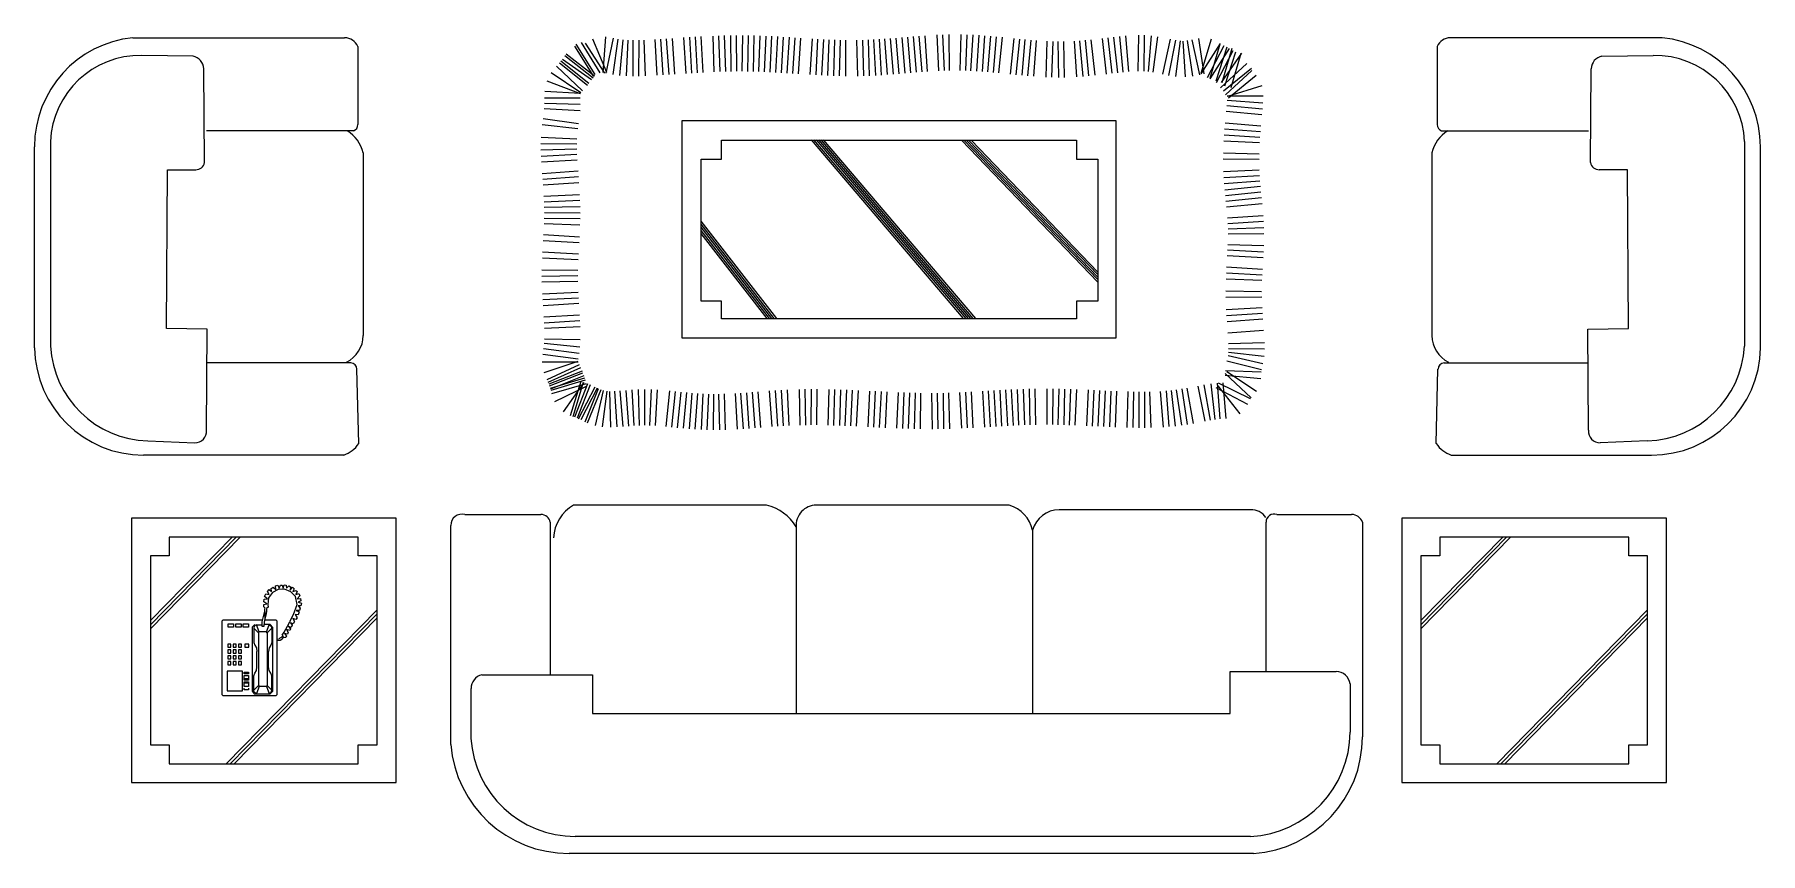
# Model space of a CAD drawing. Header units: inches. Extents: x 10.2 to 52.7, y 13.8 to 38.6.
# Drawn here: x 36.123 to 40.038, y 27.722 to 29.579 of the extents above; entities that cross this region are included whole.
import ezdxf

# ---------------------------------------------------------------- set-up
doc = ezdxf.new("R2010")
doc.units = ezdxf.units.IN
doc.header["$MEASUREMENT"] = 0
doc.layers.add('1', color=1, linetype='Continuous')

msp = doc.modelspace()

# ---------------------------------------------------------------- linework, layer by layer
at = {"layer": '1'}
for p, q in [((36.3462, 29.5719), (36.8264, 29.5719)), ((37.3509, 29.5574), (37.3937, 29.4883)), ((37.3628, 29.561), (37.4055, 29.4919)), ((37.3721, 29.5598), (37.416, 29.4914)), ((37.3721, 29.5598), (37.416, 29.4914)), ((37.389, 29.5691), (37.4202, 29.4941)), ((37.389, 29.5691), (37.4202, 29.4941)), ((37.4183, 29.5737), (37.4118, 29.4927)), ((37.4183, 29.5737), (37.4118, 29.4927)), ((37.4356, 29.5708), (37.4191, 29.4912)), ((37.4356, 29.5708), (37.4191, 29.4912)), ((37.4464, 29.5688), (37.4345, 29.4884)), ((37.4464, 29.5688), (37.4345, 29.4884)), ((37.4577, 29.5674), (37.4496, 29.4865)), ((37.4689, 29.5666), (37.4648, 29.4854)), ((37.4803, 29.5662), (37.4799, 29.4849)), ((37.4803, 29.5662), (37.4799, 29.4849)), ((37.4934, 29.5661), (37.493, 29.4848)), ((37.4934, 29.5661), (37.493, 29.4848)), ((37.505, 29.5665), (37.5078, 29.4853)), ((37.505, 29.5665), (37.5078, 29.4853)), ((37.5303, 29.5677), (37.5349, 29.4866)), ((37.543, 29.5685), (37.5484, 29.4874)), ((37.543, 29.5685), (37.5484, 29.4874)), ((37.556, 29.5694), (37.5614, 29.4883)), ((37.556, 29.5694), (37.5614, 29.4883)), ((37.569, 29.5702), (37.5745, 29.4892)), ((37.569, 29.5702), (37.5745, 29.4892)), ((37.595, 29.572), (37.6005, 29.4909)), ((37.6083, 29.5728), (37.6133, 29.4917)), ((37.6083, 29.5728), (37.6133, 29.4917)), ((37.6213, 29.5736), (37.6263, 29.4925)), ((37.6347, 29.5744), (37.6388, 29.4932)), ((37.6614, 29.5757), (37.6641, 29.4945)), ((37.6745, 29.5761), (37.6772, 29.4949)), ((37.6875, 29.5766), (37.6902, 29.4953)), ((37.7014, 29.5768), (37.7022, 29.4956)), ((37.7145, 29.5769), (37.7152, 29.4957)), ((37.7145, 29.5769), (37.7152, 29.4957)), ((37.7285, 29.5771), (37.727, 29.4958)), ((37.7285, 29.5771), (37.727, 29.4958)), ((37.7416, 29.5768), (37.7401, 29.4956)), ((37.7416, 29.5768), (37.7401, 29.4956)), ((37.7546, 29.5766), (37.7531, 29.4953)), ((37.7546, 29.5766), (37.7531, 29.4953)), ((37.7685, 29.5761), (37.7651, 29.495)), ((37.7685, 29.5761), (37.7651, 29.495)), ((37.7816, 29.5756), (37.7781, 29.4944)), ((37.7816, 29.5756), (37.7781, 29.4944)), ((37.7946, 29.5751), (37.7912, 29.4939)), ((37.8082, 29.5743), (37.8035, 29.4932)), ((37.8082, 29.5743), (37.8035, 29.4932)), ((37.8212, 29.5735), (37.8166, 29.4924)), ((37.8345, 29.5728), (37.8293, 29.4917)), ((37.8345, 29.5728), (37.8293, 29.4917)), ((37.8475, 29.5719), (37.8423, 29.4908)), ((37.8475, 29.5719), (37.8423, 29.4908)), ((37.8605, 29.5711), (37.8553, 29.49)), ((37.8865, 29.5694), (37.8814, 29.4883)), ((37.8992, 29.5687), (37.8949, 29.4876)), ((37.9123, 29.568), (37.9079, 29.4869)), ((37.9123, 29.568), (37.9079, 29.4869)), ((37.9246, 29.5674), (37.9218, 29.4861)), ((37.9246, 29.5674), (37.9218, 29.4861)), ((37.9377, 29.5669), (37.9349, 29.4857)), ((37.9377, 29.5669), (37.9349, 29.4857)), ((37.9507, 29.5665), (37.9479, 29.4852)), ((37.9507, 29.5665), (37.9479, 29.4852)), ((37.9628, 29.5663), (37.9622, 29.485)), ((37.9628, 29.5663), (37.9622, 29.485)), ((37.9876, 29.5662), (37.9899, 29.485)), ((38.0007, 29.5666), (38.003, 29.4853)), ((38.0137, 29.5669), (38.016, 29.4857)), ((38.0257, 29.5676), (38.0303, 29.4865)), ((38.0257, 29.5676), (38.0303, 29.4865)), ((38.0388, 29.5683), (38.0434, 29.4872)), ((38.0388, 29.5683), (38.0434, 29.4872)), ((38.0511, 29.5692), (38.0572, 29.4882)), ((38.0511, 29.5692), (38.0572, 29.4882)), ((38.0641, 29.5702), (38.0703, 29.4891)), ((38.0769, 29.5712), (38.0837, 29.4902)), ((38.0899, 29.5723), (38.0967, 29.4913)), ((38.0899, 29.5723), (38.0967, 29.4913)), ((38.103, 29.5734), (38.1096, 29.4924)), ((38.116, 29.5744), (38.1226, 29.4934)), ((38.129, 29.5755), (38.1356, 29.4945)), ((38.129, 29.5755), (38.1356, 29.4945)), ((38.1425, 29.5764), (38.148, 29.4954)), ((38.1694, 29.5781), (38.173, 29.4969)), ((38.1694, 29.5781), (38.173, 29.4969)), ((38.1824, 29.5786), (38.186, 29.4975)), ((38.1967, 29.579), (38.1975, 29.4978)), ((38.2243, 29.5791), (38.2217, 29.4979)), ((38.2243, 29.5791), (38.2217, 29.4979)), ((38.2373, 29.5787), (38.2347, 29.4975)), ((38.2373, 29.5787), (38.2347, 29.4975)), ((38.2516, 29.5782), (38.2462, 29.4971)), ((38.2516, 29.5782), (38.2462, 29.4971)), ((38.2646, 29.5773), (38.2592, 29.4963)), ((38.2646, 29.5773), (38.2592, 29.4963)), ((38.2777, 29.5765), (38.2723, 29.4954)), ((38.2777, 29.5765), (38.2723, 29.4954)), ((38.2915, 29.5753), (38.2842, 29.4944)), ((38.2915, 29.5753), (38.2842, 29.4944)), ((38.3045, 29.5741), (38.2972, 29.4932)), ((38.3045, 29.5741), (38.2972, 29.4932)), ((38.3179, 29.5728), (38.3097, 29.492)), ((38.3179, 29.5728), (38.3097, 29.492)), ((38.3439, 29.5702), (38.3357, 29.4894)), ((38.3569, 29.5689), (38.3486, 29.488)), ((38.3694, 29.5676), (38.3621, 29.4867)), ((38.3694, 29.5676), (38.3621, 29.4867)), ((38.3824, 29.5665), (38.3751, 29.4855)), ((38.3946, 29.5654), (38.3892, 29.4843)), ((38.4193, 29.5638), (38.4169, 29.4826)), ((38.4324, 29.5634), (38.43, 29.4822)), ((38.4437, 29.563), (38.4452, 29.4818)), ((38.4437, 29.563), (38.4452, 29.4818)), ((38.4568, 29.5633), (38.4582, 29.482)), ((38.4814, 29.5642), (38.4862, 29.4831)), ((38.4814, 29.5642), (38.4862, 29.4831)), ((38.4933, 29.565), (38.5006, 29.484)), ((38.5063, 29.5661), (38.5136, 29.4852)), ((38.5063, 29.5661), (38.5136, 29.4852)), ((38.5186, 29.5673), (38.5276, 29.4866)), ((38.5186, 29.5673), (38.5276, 29.4866)), ((38.5442, 29.5702), (38.5539, 29.4895)), ((38.5572, 29.5718), (38.5668, 29.4911)), ((38.5572, 29.5718), (38.5668, 29.4911)), ((38.5703, 29.5733), (38.5796, 29.4926)), ((38.5841, 29.5748), (38.5916, 29.4939)), ((38.5971, 29.576), (38.6046, 29.4951)), ((38.627, 29.5775), (38.6258, 29.4962)), ((38.627, 29.5775), (38.6258, 29.4962)), ((38.64, 29.5773), (38.6388, 29.496)), ((38.64, 29.5773), (38.6388, 29.496)), ((38.6554, 29.5761), (38.6488, 29.4951)), ((38.6554, 29.5761), (38.6488, 29.4951)), ((38.6704, 29.5742), (38.6591, 29.4937)), ((38.6985, 29.5687), (38.6815, 29.4893)), ((38.6985, 29.5687), (38.6815, 29.4893)), ((38.7105, 29.5662), (38.6953, 29.4863)), ((38.7105, 29.5662), (38.6953, 29.4863)), ((38.7211, 29.5645), (38.7111, 29.4838)), ((38.7211, 29.5645), (38.7111, 29.4838)), ((38.7273, 29.5642), (38.7328, 29.4831)), ((38.7377, 29.5652), (38.7491, 29.4848)), ((38.7377, 29.5652), (38.7491, 29.4848)), ((38.748, 29.5673), (38.7651, 29.4879)), ((38.763, 29.5701), (38.7752, 29.4898)), ((38.763, 29.5701), (38.7752, 29.4898)), ((38.8124, 29.5585), (38.7683, 29.4903)), ((38.7914, 29.5684), (38.7684, 29.4904)), ((38.8116, 29.5572), (38.7886, 29.4792)), ((38.8116, 29.5572), (38.7886, 29.4792)), ((39.8146, 29.5719), (39.3344, 29.5719)), ((36.4828, 29.5297), (36.3663, 29.5317)), ((36.8565, 29.5518), (36.8565, 29.3749)), ((37.3137, 29.5148), (37.3774, 29.4643)), ((37.3168, 29.5194), (37.3805, 29.4689)), ((37.3203, 29.5236), (37.3867, 29.4768)), ((37.3203, 29.5236), (37.3867, 29.4768)), ((37.3261, 29.5312), (37.3898, 29.4807)), ((37.3261, 29.5312), (37.3898, 29.4807)), ((37.3291, 29.5357), (37.393, 29.4855)), ((37.3291, 29.5357), (37.393, 29.4855)), ((37.3478, 29.5528), (37.3906, 29.4837)), ((37.3478, 29.5528), (37.3906, 29.4837)), ((38.8205, 29.5532), (38.783, 29.4812)), ((38.8205, 29.5532), (38.783, 29.4812)), ((38.8326, 29.5473), (38.7885, 29.479)), ((38.8326, 29.5473), (38.7885, 29.479)), ((38.827, 29.5506), (38.8021, 29.4733)), ((38.827, 29.5506), (38.8021, 29.4733)), ((38.8407, 29.542), (38.8032, 29.4699)), ((38.8608, 29.537), (38.8144, 29.4703)), ((38.8608, 29.537), (38.8144, 29.4703)), ((38.8386, 29.5475), (38.816, 29.4694)), ((38.8386, 29.5475), (38.816, 29.4694)), ((38.8472, 29.5394), (38.8223, 29.4621)), ((38.8472, 29.5394), (38.8223, 29.4621)), ((38.8588, 29.5363), (38.8362, 29.4582)), ((38.8588, 29.5363), (38.8362, 29.4582)), ((39.3042, 29.5518), (39.3042, 29.3749)), ((39.6779, 29.5297), (39.7945, 29.5317)), ((36.5089, 29.2885), (36.5069, 29.5016)), ((36.5089, 29.2885), (36.5069, 29.5016)), ((37.2949, 29.4931), (37.3621, 29.4474)), ((37.3069, 29.5073), (37.3662, 29.4517)), ((37.3069, 29.5073), (37.3662, 29.4517)), ((38.8728, 29.5131), (38.8129, 29.4582)), ((38.8728, 29.5131), (38.8129, 29.4582)), ((38.8829, 29.5018), (38.8199, 29.4506)), ((38.884, 29.4974), (38.8242, 29.4425)), ((38.8942, 29.4861), (38.8311, 29.4349)), ((39.6518, 29.2885), (39.6538, 29.5016)), ((37.2803, 29.4508), (37.3614, 29.4462)), ((37.2803, 29.4508), (37.3614, 29.4462)), ((37.2849, 29.4741), (37.361, 29.4454)), ((37.2849, 29.4741), (37.361, 29.4454)), ((38.9096, 29.439), (38.8283, 29.4393)), ((38.9096, 29.439), (38.8283, 29.4393)), ((38.9064, 29.4627), (38.8289, 29.4384)), ((38.9064, 29.4627), (38.8289, 29.4384)), ((37.2793, 29.4117), (37.3604, 29.4069)), ((37.2793, 29.4117), (37.3604, 29.4069)), ((37.2798, 29.4357), (37.361, 29.4356)), ((37.2798, 29.4235), (37.361, 29.4215)), ((37.2798, 29.4235), (37.361, 29.4215)), ((38.9067, 29.3967), (38.8259, 29.4044)), ((38.908, 29.4098), (38.8271, 29.4172)), ((38.9091, 29.4233), (38.8281, 29.4296)), ((38.9091, 29.4233), (38.8281, 29.4296)), ((36.8465, 29.3609), (36.513, 29.3609)), ((37.2747, 29.3747), (37.3554, 29.3657)), ((37.2765, 29.3886), (37.357, 29.3774)), ((37.2765, 29.3886), (37.357, 29.3774)), ((38.5764, 29.3834), (37.5915, 29.3834)), ((37.5915, 29.3834), (37.5915, 28.891)), ((38.5764, 28.891), (38.5764, 29.3834)), ((38.9033, 29.3583), (38.8223, 29.3646)), ((38.9033, 29.3583), (38.8223, 29.3646)), ((38.9044, 29.371), (38.8234, 29.3781)), ((38.9044, 29.371), (38.8234, 29.3781)), ((39.3143, 29.3609), (39.6478, 29.3609)), ((36.1232, 28.8684), (36.1232, 29.3247)), ((36.1593, 29.3367), (36.1593, 28.8724)), ((37.2717, 29.332), (37.353, 29.3313)), ((37.2717, 29.3176), (37.353, 29.32)), ((37.2722, 29.3464), (37.3534, 29.3426)), ((37.6812, 29.3396), (38.4867, 29.3396)), ((37.6812, 29.2962), (37.6812, 29.3396)), ((38.2304, 28.9347), (37.8855, 29.3401)), ((38.2304, 28.9347), (37.8855, 29.3401)), ((38.2359, 28.9347), (37.8909, 29.3401)), ((38.2359, 28.9347), (37.8909, 29.3401)), ((38.2414, 28.9347), (37.8964, 29.3401)), ((38.2414, 28.9347), (37.8964, 29.3401)), ((38.2468, 28.9347), (37.9019, 29.3401)), ((38.2468, 28.9347), (37.9019, 29.3401)), ((38.2523, 28.9347), (37.9074, 29.3401)), ((38.2523, 28.9347), (37.9074, 29.3401)), ((38.2578, 28.9347), (37.9128, 29.3401)), ((38.5346, 29.0175), (38.2253, 29.3396)), ((38.5346, 29.0175), (38.2253, 29.3396)), ((38.5346, 29.0232), (38.2307, 29.3396)), ((38.5346, 29.0232), (38.2307, 29.3396)), ((38.5346, 29.0289), (38.2362, 29.3396)), ((38.5346, 29.0289), (38.2362, 29.3396)), ((38.5346, 29.0346), (38.2417, 29.3396)), ((38.5346, 29.0346), (38.2417, 29.3396)), ((38.5346, 29.0403), (38.2471, 29.3396)), ((38.5346, 29.0403), (38.2471, 29.3396)), ((38.4867, 29.3396), (38.4867, 29.2962)), ((38.9017, 29.3333), (38.8205, 29.3373)), ((38.9017, 29.3333), (38.8205, 29.3373)), ((38.9024, 29.3457), (38.8214, 29.351)), ((38.9024, 29.3457), (38.8214, 29.351)), ((40.0014, 29.3367), (40.0014, 28.8724)), ((40.0376, 28.8684), (40.0376, 29.3247)), ((36.8686, 29.3106), (36.8686, 28.8965)), ((37.2722, 29.3036), (37.3533, 29.3081)), ((37.2729, 29.2906), (37.354, 29.2951)), ((37.6348, 29.2962), (37.6812, 29.2962)), ((37.6348, 28.9745), (37.6348, 29.2962)), ((38.4867, 29.2962), (38.5346, 29.2962)), ((38.5346, 29.2962), (38.5346, 28.9745)), ((38.9005, 29.2957), (38.8193, 29.2962)), ((38.9007, 29.3079), (38.8195, 29.3103)), ((39.2922, 29.3106), (39.2922, 28.8965)), ((36.4225, 28.9126), (36.4246, 29.2724)), ((36.4246, 29.2724), (36.4888, 29.2724)), ((37.2748, 29.2638), (37.3558, 29.27)), ((37.2748, 29.2638), (37.3558, 29.27)), ((37.2758, 29.2509), (37.3568, 29.2569)), ((37.2758, 29.2509), (37.3568, 29.2569)), ((37.2767, 29.2379), (37.3578, 29.2438)), ((37.2767, 29.2379), (37.3578, 29.2438)), ((38.9009, 29.2717), (38.8197, 29.2674)), ((38.9016, 29.2587), (38.8204, 29.2543)), ((38.9016, 29.2587), (38.8204, 29.2543)), ((38.9024, 29.2465), (38.8214, 29.2402)), ((38.9024, 29.2465), (38.8214, 29.2402)), ((39.7362, 29.2724), (39.6719, 29.2724)), ((39.7382, 28.9126), (39.7362, 29.2724)), ((37.2783, 29.2127), (37.3595, 29.2166)), ((37.2783, 29.2127), (37.3595, 29.2166)), ((37.279, 29.1997), (37.3601, 29.2036)), ((37.279, 29.1997), (37.3601, 29.2036)), ((38.9035, 29.2341), (38.8226, 29.2264)), ((38.9035, 29.2341), (38.8226, 29.2264)), ((38.9047, 29.2214), (38.8239, 29.2131)), ((38.906, 29.2084), (38.8252, 29.2001)), ((37.2793, 29.1875), (37.3606, 29.1894)), ((37.2793, 29.1875), (37.3606, 29.1894)), ((37.2794, 29.1625), (37.3607, 29.162)), ((37.2794, 29.1625), (37.3607, 29.162)), ((37.2795, 29.1755), (37.3607, 29.175)), ((37.2795, 29.1755), (37.3607, 29.175)), ((38.9074, 29.1953), (38.8265, 29.1872)), ((38.9074, 29.1953), (38.8265, 29.1872)), ((38.9098, 29.1682), (38.8287, 29.1627)), ((38.9098, 29.1682), (38.8287, 29.1627)), ((37.2779, 29.1253), (37.359, 29.1204)), ((37.279, 29.1503), (37.3603, 29.1478)), ((37.279, 29.1503), (37.3603, 29.1478)), ((37.8009, 28.9347), (37.6348, 29.1491)), ((37.8009, 28.9347), (37.6348, 29.1491)), ((37.7954, 28.9347), (37.6348, 29.142)), ((37.7954, 28.9347), (37.6348, 29.142)), ((37.79, 28.9347), (37.6348, 29.135)), ((37.79, 28.9347), (37.6348, 29.135)), ((37.7845, 28.9347), (37.6348, 29.1279)), ((37.7845, 28.9347), (37.6348, 29.1279)), ((37.8064, 28.9347), (37.6353, 29.1556)), ((37.8064, 28.9347), (37.6353, 29.1556)), ((38.9106, 29.1551), (38.8296, 29.1497)), ((38.9106, 29.1551), (38.8296, 29.1497)), ((38.9112, 29.141), (38.83, 29.138)), ((38.9112, 29.141), (38.83, 29.138)), ((38.9114, 29.1267), (38.8302, 29.1266)), ((38.9114, 29.1267), (38.8302, 29.1266)), ((37.2755, 29.0859), (37.3567, 29.0816)), ((37.2771, 29.1122), (37.3582, 29.1074)), ((37.2771, 29.1122), (37.3582, 29.1074)), ((38.9103, 29.0858), (38.8291, 29.0897)), ((38.9103, 29.0858), (38.8291, 29.0897)), ((38.9109, 29.0996), (38.8297, 29.1018)), ((37.274, 29.0454), (37.3552, 29.0443)), ((37.2749, 29.0729), (37.356, 29.0686)), ((38.908, 29.0463), (38.8269, 29.0512)), ((38.9096, 29.0724), (38.8284, 29.0771)), ((37.2738, 29.0314), (37.3551, 29.0325)), ((37.274, 29.0183), (37.3553, 29.0195)), ((37.274, 29.0183), (37.3553, 29.0195)), ((38.9068, 29.021), (38.8256, 29.0241)), ((38.9068, 29.021), (38.8256, 29.0241)), ((38.9073, 29.0335), (38.8262, 29.0378)), ((38.9073, 29.0335), (38.8262, 29.0378)), ((37.275, 28.9908), (37.3562, 28.9951)), ((37.2757, 28.9778), (37.3568, 28.9821)), ((37.2757, 28.9778), (37.3568, 28.9821)), ((37.2765, 28.9644), (37.3576, 28.9695)), ((37.6812, 28.9745), (37.6348, 28.9745)), ((37.6812, 28.9341), (37.6812, 28.9745)), ((38.4867, 28.9745), (38.4867, 28.9341)), ((38.5346, 28.9745), (38.4867, 28.9745)), ((38.9062, 28.9957), (38.8249, 28.9969)), ((38.9063, 28.9837), (38.8251, 28.9825)), ((38.9063, 28.9837), (38.8251, 28.9825)), ((37.2782, 28.9385), (37.3593, 28.9434)), ((37.279, 28.9254), (37.3601, 28.9303)), ((37.279, 28.9254), (37.3601, 28.9303)), ((38.4867, 28.9341), (37.6812, 28.9341)), ((38.9072, 28.9592), (38.8261, 28.9544)), ((38.9072, 28.9592), (38.8261, 28.9544)), ((38.9079, 28.9462), (38.8268, 28.9414)), ((38.9079, 28.9462), (38.8268, 28.9414)), ((38.9088, 28.9336), (38.8277, 28.9278)), ((38.9088, 28.9336), (38.8277, 28.9278)), ((36.515, 28.9106), (36.4225, 28.9126)), ((36.513, 28.6814), (36.515, 28.9106)), ((37.2796, 28.9129), (37.3607, 28.9167)), ((37.2796, 28.9129), (37.3607, 28.9167)), ((37.2798, 28.8892), (37.361, 28.8874)), ((37.5915, 28.891), (38.5764, 28.891)), ((38.9107, 28.9077), (38.8297, 28.9017)), ((38.9107, 28.9077), (38.8297, 28.9017)), ((39.6458, 28.9106), (39.7382, 28.9126)), ((39.6478, 28.6814), (39.6458, 28.9106)), ((37.2759, 28.8544), (37.3564, 28.8433)), ((37.2778, 28.8673), (37.3583, 28.8562)), ((37.2778, 28.8673), (37.3583, 28.8562)), ((37.2792, 28.8792), (37.36, 28.8706)), ((37.2792, 28.8792), (37.36, 28.8706)), ((38.9093, 28.8321), (38.83, 28.85)), ((38.9093, 28.8321), (38.83, 28.85)), ((38.9118, 28.8487), (38.8311, 28.8583)), ((38.9118, 28.8487), (38.8311, 28.8583)), ((38.9124, 28.8802), (38.8312, 28.8774)), ((38.9127, 28.8656), (38.8314, 28.8663)), ((36.8405, 28.8342), (36.515, 28.8342)), ((36.8585, 28.6513), (36.8545, 28.8201)), ((36.8585, 28.6513), (36.8545, 28.8201)), ((37.2747, 28.8364), (37.3559, 28.8368)), ((37.2793, 28.8122), (37.3561, 28.8386)), ((37.2793, 28.8122), (37.3561, 28.8386)), ((37.2856, 28.7969), (37.3595, 28.8307)), ((37.2856, 28.7969), (37.3595, 28.8307)), ((37.288, 28.7904), (37.3619, 28.8242)), ((37.288, 28.7904), (37.3619, 28.8242)), ((37.29, 28.7867), (37.3657, 28.8164)), ((37.29, 28.7867), (37.3657, 28.8164)), ((37.2914, 28.7823), (37.367, 28.812)), ((37.2914, 28.7823), (37.367, 28.812)), ((38.8828, 28.7548), (38.8234, 28.8103)), ((38.9053, 28.8131), (38.8241, 28.816)), ((38.9053, 28.8131), (38.8241, 28.816)), ((38.906, 28.8186), (38.8272, 28.8384)), ((38.906, 28.8186), (38.8272, 28.8384)), ((38.8949, 28.7691), (38.8275, 28.8144)), ((38.8949, 28.7691), (38.8275, 28.8144)), ((39.3022, 28.6513), (39.3062, 28.8201)), ((39.3022, 28.6513), (39.3062, 28.8201)), ((39.3203, 28.8342), (39.6458, 28.8342)), ((37.2932, 28.7772), (37.3711, 28.8005)), ((37.2932, 28.7772), (37.3711, 28.8005)), ((37.2938, 28.7758), (37.3694, 28.8056)), ((37.2938, 28.7758), (37.3694, 28.8056)), ((37.2946, 28.7728), (37.3725, 28.796)), ((37.2968, 28.7649), (37.3748, 28.7876)), ((37.2968, 28.7649), (37.3748, 28.7876)), ((37.3034, 28.7471), (37.3765, 28.7825)), ((37.3228, 28.7231), (37.3695, 28.7896)), ((37.3228, 28.7231), (37.3695, 28.7896)), ((37.3388, 28.715), (37.3628, 28.7926)), ((37.3445, 28.7129), (37.3686, 28.7905)), ((37.3489, 28.7118), (37.3781, 28.7876)), ((37.3489, 28.7118), (37.3781, 28.7876)), ((37.3547, 28.7096), (37.3839, 28.7855)), ((37.3547, 28.7096), (37.3839, 28.7855)), ((37.3571, 28.7078), (37.3945, 28.78)), ((37.3571, 28.7078), (37.3945, 28.78)), ((37.3629, 28.7057), (37.4003, 28.7779)), ((37.3629, 28.7057), (37.4003, 28.7779)), ((37.3717, 28.7007), (37.4026, 28.7759)), ((37.3717, 28.7007), (37.4026, 28.7759)), ((37.3774, 28.6986), (37.4083, 28.7738)), ((37.3774, 28.6986), (37.4083, 28.7738)), ((37.3954, 28.6924), (37.4133, 28.7716)), ((37.4581, 28.6901), (37.4515, 28.7711)), ((37.4709, 28.6911), (37.4647, 28.7721)), ((37.4709, 28.6911), (37.4647, 28.7721)), ((37.4833, 28.692), (37.4785, 28.7731)), ((37.4833, 28.692), (37.4785, 28.7731)), ((37.4953, 28.6925), (37.4929, 28.7738)), ((37.4953, 28.6925), (37.4929, 28.7738)), ((37.507, 28.6928), (37.5077, 28.7741)), ((37.5185, 28.6927), (37.5227, 28.7739)), ((37.5185, 28.6927), (37.5227, 28.7739)), ((37.5315, 28.692), (37.5358, 28.7732)), ((37.5315, 28.692), (37.5358, 28.7732)), ((37.8091, 28.6906), (37.8039, 28.7717)), ((37.8091, 28.6906), (37.8039, 28.7717)), ((37.8221, 28.6914), (37.817, 28.7725)), ((37.8345, 28.6921), (37.8309, 28.7732)), ((37.8345, 28.6921), (37.8309, 28.7732)), ((37.8596, 28.6931), (37.8581, 28.7743)), ((37.8596, 28.6931), (37.8581, 28.7743)), ((37.8727, 28.6933), (37.8711, 28.7746)), ((37.8727, 28.6933), (37.8711, 28.7746)), ((37.8848, 28.6936), (37.8854, 28.7748)), ((37.8978, 28.6935), (37.8985, 28.7747)), ((37.9232, 28.6931), (37.9255, 28.7743)), ((37.9232, 28.6931), (37.9255, 28.7743)), ((37.9362, 28.6927), (37.9386, 28.774)), ((37.9362, 28.6927), (37.9386, 28.774)), ((37.9493, 28.6923), (37.9516, 28.7736)), ((37.9618, 28.6918), (37.9653, 28.773)), ((37.9618, 28.6918), (37.9653, 28.773)), ((37.9749, 28.6913), (37.9783, 28.7724)), ((37.9877, 28.6907), (37.9917, 28.7718)), ((38.3045, 28.6904), (38.2997, 28.7715)), ((38.3173, 28.6912), (38.313, 28.7723)), ((38.3304, 28.6919), (38.3261, 28.773)), ((38.3434, 28.6926), (38.3391, 28.7737)), ((38.3434, 28.6926), (38.3391, 28.7737)), ((38.3559, 28.6931), (38.3528, 28.7743)), ((38.369, 28.6936), (38.3658, 28.7748)), ((38.3813, 28.694), (38.3798, 28.7752)), ((38.3813, 28.694), (38.3798, 28.7752)), ((38.3943, 28.6942), (38.3929, 28.7755)), ((38.4195, 28.6944), (38.4201, 28.7756)), ((38.4195, 28.6944), (38.4201, 28.7756)), ((38.4326, 28.6943), (38.4332, 28.7755)), ((38.4326, 28.6943), (38.4332, 28.7755)), ((38.4449, 28.6941), (38.4471, 28.7753)), ((38.4449, 28.6941), (38.4471, 28.7753)), ((38.458, 28.6937), (38.4602, 28.7749)), ((38.458, 28.6937), (38.4602, 28.7749)), ((38.4706, 28.6934), (38.4738, 28.7746)), ((38.4706, 28.6934), (38.4738, 28.7746)), ((38.4836, 28.6929), (38.4868, 28.7741)), ((38.4836, 28.6929), (38.4868, 28.7741)), ((38.5095, 28.6918), (38.5132, 28.773)), ((38.5225, 28.6912), (38.5262, 28.7724)), ((38.5225, 28.6912), (38.5262, 28.7724)), ((38.5356, 28.6906), (38.5393, 28.7718)), ((38.5486, 28.69), (38.5523, 28.7712)), ((38.5486, 28.69), (38.5523, 28.7712)), ((38.7108, 28.6912), (38.7015, 28.7719)), ((38.7249, 28.6929), (38.713, 28.7733)), ((38.7249, 28.6929), (38.713, 28.7733)), ((38.7378, 28.6948), (38.7259, 28.7752)), ((38.7516, 28.6971), (38.7376, 28.7771)), ((38.7516, 28.6971), (38.7376, 28.7771)), ((38.778, 28.7021), (38.7622, 28.7819)), ((38.778, 28.7021), (38.7622, 28.7819)), ((38.7903, 28.7045), (38.7758, 28.7844)), ((38.8005, 28.7061), (38.7921, 28.7869)), ((38.8005, 28.7061), (38.7921, 28.7869)), ((38.8751, 28.7403), (38.8032, 28.7781)), ((38.8751, 28.7403), (38.8032, 28.7781)), ((38.8125, 28.7072), (38.8064, 28.7882)), ((38.8574, 28.7187), (38.8073, 28.7827)), ((38.8812, 28.7531), (38.8081, 28.7886)), ((38.8256, 28.7081), (38.8193, 28.7891)), ((38.9046, 28.7981), (38.8237, 28.8055)), ((38.9046, 28.7981), (38.8237, 28.8055)), ((37.4117, 28.6894), (37.4217, 28.77)), ((37.4303, 28.6885), (37.4276, 28.7697)), ((37.4303, 28.6885), (37.4276, 28.7697)), ((37.4446, 28.6891), (37.4391, 28.7702)), ((37.5559, 28.69), (37.5639, 28.7709)), ((37.5559, 28.69), (37.5639, 28.7709)), ((37.5688, 28.6887), (37.577, 28.7696)), ((37.5688, 28.6887), (37.577, 28.7696)), ((37.5818, 28.6874), (37.59, 28.7682)), ((37.5818, 28.6874), (37.59, 28.7682)), ((37.5951, 28.6861), (37.6026, 28.767)), ((37.5951, 28.6861), (37.6026, 28.767)), ((37.6087, 28.6849), (37.6148, 28.7659)), ((37.6087, 28.6849), (37.6148, 28.7659)), ((37.6217, 28.6839), (37.6278, 28.765)), ((37.6217, 28.6839), (37.6278, 28.765)), ((37.6357, 28.6831), (37.6396, 28.7643)), ((37.6357, 28.6831), (37.6396, 28.7643)), ((37.6488, 28.6825), (37.6526, 28.7637)), ((37.6488, 28.6825), (37.6526, 28.7637)), ((37.6631, 28.6823), (37.6641, 28.7635)), ((37.6775, 28.6823), (37.6754, 28.7635)), ((37.6775, 28.6823), (37.6754, 28.7635)), ((37.6905, 28.6826), (37.6884, 28.7639)), ((37.6905, 28.6826), (37.6884, 28.7639)), ((37.7176, 28.6839), (37.7132, 28.7651)), ((37.7176, 28.6839), (37.7132, 28.7651)), ((37.7313, 28.6848), (37.7254, 28.7659)), ((37.7443, 28.6858), (37.7385, 28.7668)), ((37.7575, 28.6868), (37.7512, 28.7678)), ((37.7575, 28.6868), (37.7512, 28.7678)), ((37.7705, 28.6878), (37.7642, 28.7688)), ((37.7705, 28.6878), (37.7642, 28.7688)), ((37.7965, 28.6898), (37.7904, 28.7708)), ((38.0137, 28.6894), (38.0177, 28.7705)), ((38.0137, 28.6894), (38.0177, 28.7705)), ((38.0268, 28.6887), (38.0308, 28.7699)), ((38.0398, 28.6881), (38.0438, 28.7693)), ((38.053, 28.6874), (38.0566, 28.7686)), ((38.0791, 28.6863), (38.0827, 28.7675)), ((38.0926, 28.6857), (38.0952, 28.767)), ((38.0926, 28.6857), (38.0952, 28.767)), ((38.1056, 28.6853), (38.1082, 28.7666)), ((38.1056, 28.6853), (38.1082, 28.7666)), ((38.1187, 28.6849), (38.1213, 28.7661)), ((38.1187, 28.6849), (38.1213, 28.7661)), ((38.1324, 28.6847), (38.1334, 28.7659)), ((38.1594, 28.6844), (38.1584, 28.7656)), ((38.1725, 28.6845), (38.1714, 28.7658)), ((38.1855, 28.6847), (38.1845, 28.766)), ((38.1994, 28.6851), (38.1966, 28.7663)), ((38.226, 28.686), (38.2219, 28.7672)), ((38.226, 28.686), (38.2219, 28.7672)), ((38.239, 28.6867), (38.235, 28.7679)), ((38.239, 28.6867), (38.235, 28.7679)), ((38.2521, 28.6874), (38.248, 28.7685)), ((38.2521, 28.6874), (38.248, 28.7685)), ((38.2784, 28.6889), (38.2737, 28.77)), ((38.2915, 28.6897), (38.2867, 28.7708)), ((38.2915, 28.6897), (38.2867, 28.7708)), ((38.5617, 28.6895), (38.5653, 28.7706)), ((38.575, 28.6889), (38.5781, 28.7701)), ((38.6016, 28.688), (38.6035, 28.7692)), ((38.6016, 28.688), (38.6035, 28.7692)), ((38.6146, 28.6876), (38.6165, 28.7689)), ((38.6146, 28.6876), (38.6165, 28.7689)), ((38.6286, 28.6874), (38.6284, 28.7686)), ((38.6416, 28.6874), (38.6415, 28.7687)), ((38.656, 28.6875), (38.6528, 28.7687)), ((38.656, 28.6875), (38.6528, 28.7687)), ((38.6835, 28.6887), (38.6772, 28.7698)), ((38.6835, 28.6887), (38.6772, 28.7698)), ((38.6965, 28.6898), (38.6902, 28.7708)), ((36.3804, 28.6573), (36.4868, 28.6533)), ((39.7804, 28.6573), (39.6739, 28.6533)), ((36.8244, 28.6251), (36.3703, 28.6251)), ((39.3364, 28.6251), (39.7905, 28.6251)), ((37.7835, 28.5117), (37.3459, 28.5117)), ((38.334, 28.5117), (37.8964, 28.5117)), ((38.8809, 28.5011), (38.4469, 28.5011)), ((36.943, 28.4823), (36.343, 28.4823)), ((36.343, 28.4823), (36.343, 27.8823)), ((36.943, 27.8823), (36.943, 28.4823)), ((37.0672, 27.9685), (37.0672, 28.4658)), ((37.0989, 28.4905), (37.2718, 28.4905)), ((37.293, 28.4729), (37.293, 28.1272)), ((37.8505, 28.4623), (37.8505, 28.0391)), ((38.3869, 28.4588), (38.3869, 28.0391)), ((38.9162, 28.1343), (38.9162, 28.4729)), ((38.9409, 28.4905), (39.1102, 28.4905)), ((39.1349, 28.4729), (39.1349, 27.9862)), ((39.8245, 28.4823), (39.2245, 28.4823)), ((39.2245, 28.4823), (39.2245, 27.8823)), ((39.8245, 27.8823), (39.8245, 28.4823)), ((36.5894, 28.4394), (36.3859, 28.2314)), ((36.5804, 28.4394), (36.3859, 28.2406)), ((36.5714, 28.4394), (36.3859, 28.2498)), ((36.5894, 28.4394), (36.3859, 28.2314)), ((36.4287, 28.4394), (36.4287, 28.3965)), ((36.8573, 28.4394), (36.4287, 28.4394)), ((36.8573, 28.3965), (36.8573, 28.4394)), ((39.4529, 28.4394), (39.2674, 28.2498)), ((39.4619, 28.4394), (39.2674, 28.2406)), ((39.4709, 28.4394), (39.2674, 28.2314)), ((39.4529, 28.4394), (39.2674, 28.2498)), ((39.4709, 28.4394), (39.2674, 28.2314)), ((39.3102, 28.4394), (39.3102, 28.3965)), ((39.7388, 28.4394), (39.3102, 28.4394)), ((39.7388, 28.3965), (39.7388, 28.4394)), ((36.3859, 28.3965), (36.3859, 27.968)), ((36.4287, 28.3965), (36.3859, 28.3965)), ((36.9001, 28.3965), (36.8573, 28.3965)), ((36.9001, 27.968), (36.9001, 28.3965)), ((39.3102, 28.3965), (39.2674, 28.3965)), ((39.2674, 28.3965), (39.2674, 27.968)), ((39.7817, 28.3965), (39.7388, 28.3965)), ((39.7817, 27.968), (39.7817, 28.3965)), ((36.6447, 28.3047), (36.6478, 28.3103)), ((36.6515, 28.2994), (36.6447, 28.3047)), ((36.6515, 28.2994), (36.6447, 28.3047)), ((36.6478, 28.3103), (36.6552, 28.3089)), ((36.6478, 28.3103), (36.6552, 28.3089)), ((36.6517, 28.3157), (36.6554, 28.3201)), ((36.6517, 28.3157), (36.6554, 28.3201)), ((36.6552, 28.3089), (36.6517, 28.3157)), ((36.6552, 28.3089), (36.6517, 28.3157)), ((36.6537, 28.3016), (36.6525, 28.2862)), ((36.6537, 28.3016), (36.6525, 28.2862)), ((36.6629, 28.3133), (36.6537, 28.3016)), ((36.6554, 28.3201), (36.661, 28.3159)), ((36.66, 28.3225), (36.6646, 28.3254)), ((36.66, 28.3225), (36.6646, 28.3254)), ((36.661, 28.3159), (36.66, 28.3225)), ((36.661, 28.3159), (36.66, 28.3225)), ((36.6758, 28.3201), (36.6629, 28.3133)), ((36.6646, 28.3254), (36.6705, 28.3206)), ((36.6646, 28.3254), (36.6705, 28.3206)), ((36.6698, 28.3286), (36.6749, 28.3301)), ((36.6698, 28.3286), (36.6749, 28.3301)), ((36.6705, 28.3206), (36.6698, 28.3286)), ((36.6705, 28.3206), (36.6698, 28.3286)), ((36.6749, 28.3301), (36.678, 28.3235)), ((36.6749, 28.3301), (36.678, 28.3235)), ((36.6905, 28.3213), (36.6758, 28.3201)), ((36.6905, 28.3213), (36.6758, 28.3201)), ((36.678, 28.3235), (36.681, 28.3301)), ((36.678, 28.3235), (36.681, 28.3301)), ((36.681, 28.3301), (36.6851, 28.3306)), ((36.681, 28.3301), (36.6851, 28.3306)), ((36.6851, 28.3306), (36.6868, 28.3235)), ((36.6851, 28.3306), (36.6868, 28.3235)), ((36.6868, 28.3235), (36.6895, 28.3313)), ((36.6895, 28.3313), (36.6941, 28.3301)), ((36.7046, 28.3152), (36.6905, 28.3213)), ((36.7046, 28.3152), (36.6905, 28.3213)), ((36.6941, 28.3301), (36.6944, 28.3235)), ((36.6941, 28.3301), (36.6944, 28.3235)), ((36.6944, 28.3235), (36.7, 28.3284)), ((36.6944, 28.3235), (36.7, 28.3284)), ((36.7, 28.3284), (36.7039, 28.3264)), ((36.7039, 28.3264), (36.7031, 28.3191)), ((36.7031, 28.3191), (36.7082, 28.3254)), ((36.7031, 28.3191), (36.7082, 28.3254)), ((36.7153, 28.3047), (36.7046, 28.3152)), ((36.7082, 28.3254), (36.7121, 28.322)), ((36.7082, 28.3254), (36.7121, 28.322)), ((36.7121, 28.322), (36.7092, 28.3155)), ((36.7121, 28.322), (36.7092, 28.3155)), ((36.7092, 28.3155), (36.716, 28.3184)), ((36.7187, 28.2865), (36.7153, 28.3047)), ((36.7192, 28.3155), (36.7158, 28.3089)), ((36.7192, 28.3155), (36.7158, 28.3089)), ((36.7158, 28.3089), (36.7228, 28.3111)), ((36.7158, 28.3089), (36.7228, 28.3111)), ((36.716, 28.3184), (36.7192, 28.3155)), ((36.716, 28.3184), (36.7192, 28.3155)), ((36.7248, 28.3062), (36.7189, 28.2996)), ((36.7248, 28.3062), (36.7189, 28.2996)), ((36.7228, 28.3111), (36.7248, 28.3062)), ((36.7228, 28.3111), (36.7248, 28.3062)), ((36.9001, 28.2745), (36.5582, 27.9251)), ((36.9001, 28.2745), (36.5582, 27.9251)), ((36.9001, 28.2653), (36.5672, 27.9251)), ((36.6427, 28.2589), (36.6457, 28.2704)), ((36.643, 28.2867), (36.65, 28.2879)), ((36.643, 28.2867), (36.65, 28.2879)), ((36.6435, 28.2809), (36.643, 28.2867)), ((36.6435, 28.2809), (36.643, 28.2867)), ((36.6432, 28.2921), (36.6437, 28.2986)), ((36.6432, 28.2921), (36.6437, 28.2986)), ((36.65, 28.2879), (36.6432, 28.2921)), ((36.65, 28.2879), (36.6432, 28.2921)), ((36.6461, 28.2782), (36.6435, 28.2809)), ((36.6461, 28.2782), (36.6435, 28.2809)), ((36.6437, 28.2986), (36.6515, 28.2994)), ((36.6437, 28.2986), (36.6515, 28.2994)), ((36.6454, 28.2767), (36.6461, 28.2782)), ((36.6454, 28.2767), (36.6461, 28.2782)), ((36.6457, 28.2704), (36.6454, 28.2767)), ((36.6457, 28.2704), (36.6454, 28.2767)), ((36.6457, 28.2704), (36.6457, 28.2538)), ((36.6486, 28.2653), (36.6457, 28.2538)), ((36.6493, 28.2711), (36.6486, 28.2653)), ((36.6493, 28.2711), (36.6486, 28.2653)), ((36.6534, 28.2806), (36.6491, 28.2775)), ((36.6534, 28.2806), (36.6491, 28.2775)), ((36.6491, 28.2775), (36.6493, 28.2711)), ((36.6491, 28.2775), (36.6493, 28.2711)), ((36.6525, 28.2862), (36.6534, 28.2806)), ((36.7029, 28.2494), (36.7107, 28.2636)), ((36.7029, 28.2494), (36.7107, 28.2636)), ((36.7107, 28.2636), (36.7187, 28.2865)), ((36.7141, 28.2636), (36.7185, 28.2565)), ((36.7141, 28.2636), (36.7185, 28.2565)), ((36.7214, 28.2628), (36.7141, 28.2636)), ((36.7243, 28.2726), (36.7165, 28.2728)), ((36.7165, 28.2728), (36.7236, 28.2701)), ((36.7243, 28.2726), (36.7165, 28.2728)), ((36.7165, 28.2728), (36.7236, 28.2701)), ((36.7189, 28.2996), (36.7265, 28.2999)), ((36.7189, 28.2996), (36.7265, 28.2999)), ((36.7209, 28.2831), (36.726, 28.2782)), ((36.7275, 28.2831), (36.7209, 28.2831)), ((36.7275, 28.295), (36.7211, 28.2913)), ((36.7211, 28.2913), (36.7287, 28.2891)), ((36.7211, 28.2913), (36.7287, 28.2891)), ((36.7236, 28.2701), (36.7214, 28.2628)), ((36.7236, 28.2701), (36.7214, 28.2628)), ((36.726, 28.2782), (36.7243, 28.2726)), ((36.7265, 28.2999), (36.7275, 28.295)), ((36.7265, 28.2999), (36.7275, 28.295)), ((36.7287, 28.2891), (36.7275, 28.2831)), ((36.7287, 28.2891), (36.7275, 28.2831)), ((39.7817, 28.2745), (39.4398, 27.9251)), ((39.7817, 28.2653), (39.4488, 27.9251)), ((39.7817, 28.2653), (39.4488, 27.9251)), ((36.5506, 28.2508), (36.5482, 28.2484)), ((36.5482, 28.2484), (36.5482, 28.0824)), ((36.6408, 28.2508), (36.5506, 28.2508)), ((36.5626, 28.2424), (36.5747, 28.2424)), ((36.5626, 28.2352), (36.5626, 28.2424)), ((36.5747, 28.2352), (36.5626, 28.2352)), ((36.5747, 28.2424), (36.5747, 28.2352)), ((36.9001, 28.2561), (36.5762, 27.9251)), ((36.9001, 28.2561), (36.5762, 27.9251)), ((36.5795, 28.2424), (36.5915, 28.2424)), ((36.5795, 28.2352), (36.5795, 28.2424)), ((36.5915, 28.2352), (36.5795, 28.2352)), ((36.5915, 28.2424), (36.5915, 28.2352)), ((36.5963, 28.2424), (36.6084, 28.2424)), ((36.5963, 28.2352), (36.5963, 28.2424)), ((36.6084, 28.2352), (36.5963, 28.2352)), ((36.6084, 28.2424), (36.6084, 28.2352)), ((36.6228, 28.2412), (36.6168, 28.2352)), ((36.6228, 28.2412), (36.6168, 28.2352)), ((36.6168, 28.2352), (36.6168, 28.0896)), ((36.6216, 28.2376), (36.6204, 28.2328)), ((36.6216, 28.2376), (36.6204, 28.2328)), ((36.6204, 28.2328), (36.6204, 28.2003)), ((36.6204, 28.2328), (36.6312, 28.2219)), ((36.6264, 28.24), (36.6216, 28.2376)), ((36.6264, 28.24), (36.6216, 28.2376)), ((36.6324, 28.2243), (36.6264, 28.24)), ((36.6324, 28.2243), (36.6264, 28.24)), ((36.6264, 28.24), (36.6397, 28.24)), ((36.6312, 28.2219), (36.6324, 28.2243)), ((36.6312, 28.2219), (36.6324, 28.2243)), ((36.6493, 28.2243), (36.6324, 28.2243)), ((36.6396, 28.2364), (36.6398, 28.2468)), ((36.6396, 28.2364), (36.6398, 28.2468)), ((36.6433, 28.2364), (36.6396, 28.2364)), ((36.6398, 28.2468), (36.6427, 28.2589)), ((36.6398, 28.2468), (36.6427, 28.2589)), ((36.644, 28.246), (36.6433, 28.2364)), ((36.6577, 28.2412), (36.6436, 28.2412)), ((36.6457, 28.2538), (36.644, 28.246)), ((36.6457, 28.2538), (36.644, 28.246)), ((36.6709, 28.2508), (36.645, 28.2508)), ((36.6493, 28.2243), (36.6553, 28.24)), ((36.6505, 28.2219), (36.6493, 28.2243)), ((36.6505, 28.2219), (36.6493, 28.2243)), ((36.6613, 28.2328), (36.6505, 28.2219)), ((36.6613, 28.2328), (36.6505, 28.2219)), ((36.6553, 28.24), (36.6601, 28.2376)), ((36.6553, 28.24), (36.6601, 28.2376)), ((36.6637, 28.234), (36.6577, 28.2412)), ((36.6637, 28.234), (36.6577, 28.2412)), ((36.6601, 28.2376), (36.6613, 28.2328)), ((36.6601, 28.2376), (36.6613, 28.2328)), ((36.6613, 28.2328), (36.6613, 28.2003)), ((36.6637, 28.0896), (36.6637, 28.234)), ((36.6733, 28.2484), (36.6709, 28.2508)), ((36.6733, 28.2484), (36.6709, 28.2508)), ((36.6733, 28.0824), (36.6733, 28.2484)), ((36.6846, 28.2165), (36.689, 28.2238)), ((36.689, 28.2238), (36.6968, 28.237)), ((36.689, 28.2238), (36.6968, 28.237)), ((36.6948, 28.2297), (36.6987, 28.2226)), ((36.7019, 28.2275), (36.6948, 28.2297)), ((36.6948, 28.2297), (36.6987, 28.2226)), ((36.7019, 28.2275), (36.6948, 28.2297)), ((36.6968, 28.237), (36.7019, 28.247)), ((36.6968, 28.237), (36.7019, 28.247)), ((36.7053, 28.2341), (36.6987, 28.237)), ((36.6987, 28.237), (36.7039, 28.2314)), ((36.7053, 28.2341), (36.6987, 28.237)), ((36.6987, 28.237), (36.7039, 28.2314)), ((36.7019, 28.247), (36.7036, 28.2475)), ((36.7019, 28.247), (36.7036, 28.2475)), ((36.7039, 28.2314), (36.7019, 28.2275)), ((36.7039, 28.2314), (36.7019, 28.2275)), ((36.7036, 28.2475), (36.7029, 28.2494)), ((36.7099, 28.2429), (36.7034, 28.245)), ((36.7034, 28.245), (36.7077, 28.2394)), ((36.7099, 28.2429), (36.7034, 28.245)), ((36.7034, 28.245), (36.7077, 28.2394)), ((36.7077, 28.2394), (36.7053, 28.2341)), ((36.7077, 28.2394), (36.7053, 28.2341)), ((36.7158, 28.2526), (36.709, 28.2545)), ((36.709, 28.2545), (36.7126, 28.248)), ((36.7158, 28.2526), (36.709, 28.2545)), ((36.709, 28.2545), (36.7126, 28.248)), ((36.7126, 28.248), (36.7099, 28.2429)), ((36.7185, 28.2565), (36.7158, 28.2526)), ((36.7185, 28.2565), (36.7158, 28.2526)), ((39.7817, 28.2561), (39.4578, 27.9251)), ((39.7817, 28.2561), (39.4578, 27.9251)), ((36.5614, 28.1967), (36.5614, 28.1895)), ((36.5687, 28.1967), (36.5614, 28.1967)), ((36.5614, 28.1895), (36.5687, 28.1895)), ((36.5687, 28.1895), (36.5687, 28.1967)), ((36.5807, 28.1967), (36.5735, 28.1967)), ((36.5735, 28.1967), (36.5735, 28.1895)), ((36.5735, 28.1895), (36.5807, 28.1895)), ((36.5807, 28.1895), (36.5807, 28.1967)), ((36.5855, 28.1967), (36.5855, 28.1895)), ((36.5927, 28.1967), (36.5855, 28.1967)), ((36.5855, 28.1895), (36.5927, 28.1895)), ((36.5927, 28.1895), (36.5927, 28.1967)), ((36.6096, 28.1967), (36.5999, 28.1967)), ((36.5999, 28.1967), (36.5999, 28.1895)), ((36.5999, 28.1895), (36.6096, 28.1895)), ((36.6096, 28.1895), (36.6096, 28.1967)), ((36.6204, 28.2003), (36.6228, 28.1943)), ((36.6204, 28.2003), (36.6228, 28.1943)), ((36.6228, 28.1943), (36.6264, 28.1882)), ((36.6228, 28.1943), (36.6264, 28.1882)), ((36.6264, 28.1882), (36.6276, 28.1798)), ((36.6264, 28.1882), (36.6276, 28.1798)), ((36.6312, 28.2219), (36.6312, 28.1028)), ((36.6505, 28.2219), (36.6505, 28.1028)), ((36.6553, 28.1882), (36.6541, 28.1798)), ((36.6589, 28.1943), (36.6553, 28.1882)), ((36.6613, 28.2003), (36.6589, 28.1943)), ((36.6733, 28.2075), (36.6778, 28.2085)), ((36.68, 28.2046), (36.6733, 28.2039)), ((36.68, 28.2046), (36.6733, 28.2039)), ((36.6778, 28.2085), (36.6805, 28.2104)), ((36.6829, 28.2063), (36.68, 28.2046)), ((36.6829, 28.2063), (36.68, 28.2046)), ((36.6805, 28.2104), (36.6836, 28.2126)), ((36.6863, 28.2109), (36.6829, 28.2063)), ((36.6863, 28.2109), (36.6829, 28.2063)), ((36.6836, 28.2126), (36.6851, 28.2141)), ((36.6875, 28.2141), (36.6846, 28.2165)), ((36.6875, 28.2141), (36.6846, 28.2165)), ((36.6851, 28.2141), (36.6875, 28.2141)), ((36.6907, 28.2112), (36.6863, 28.2109)), ((36.6907, 28.2112), (36.6863, 28.2109)), ((36.6905, 28.2209), (36.6944, 28.2146)), ((36.6968, 28.219), (36.6905, 28.2209)), ((36.6968, 28.219), (36.6905, 28.2209)), ((36.6934, 28.2119), (36.6907, 28.2112)), ((36.6934, 28.2119), (36.6907, 28.2112)), ((36.6944, 28.2146), (36.6934, 28.2119)), ((36.6944, 28.2146), (36.6934, 28.2119)), ((36.6987, 28.2226), (36.6968, 28.219)), ((36.6987, 28.2226), (36.6968, 28.219)), ((36.5687, 28.1834), (36.5614, 28.1834)), ((36.5614, 28.1834), (36.5614, 28.1762)), ((36.5614, 28.1762), (36.5687, 28.1762)), ((36.5687, 28.1702), (36.5614, 28.1702)), ((36.5614, 28.1702), (36.5614, 28.163)), ((36.5614, 28.163), (36.5687, 28.163)), ((36.5614, 28.157), (36.5614, 28.1497)), ((36.5687, 28.157), (36.5614, 28.157)), ((36.5614, 28.1497), (36.5687, 28.1497)), ((36.5687, 28.1762), (36.5687, 28.1834)), ((36.5687, 28.163), (36.5687, 28.1702)), ((36.5687, 28.1497), (36.5687, 28.157)), ((36.5735, 28.1834), (36.5735, 28.1762)), ((36.5807, 28.1834), (36.5735, 28.1834)), ((36.5735, 28.1762), (36.5807, 28.1762)), ((36.5735, 28.1702), (36.5735, 28.163)), ((36.5807, 28.1702), (36.5735, 28.1702)), ((36.5735, 28.163), (36.5807, 28.163)), ((36.5807, 28.157), (36.5735, 28.157)), ((36.5735, 28.157), (36.5735, 28.1497)), ((36.5735, 28.1497), (36.5807, 28.1497)), ((36.5807, 28.1762), (36.5807, 28.1834)), ((36.5807, 28.163), (36.5807, 28.1702)), ((36.5807, 28.1497), (36.5807, 28.157)), ((36.5855, 28.1834), (36.5855, 28.1762)), ((36.5927, 28.1834), (36.5855, 28.1834)), ((36.5855, 28.1762), (36.5927, 28.1762)), ((36.5855, 28.1702), (36.5855, 28.163)), ((36.5927, 28.1702), (36.5855, 28.1702)), ((36.5855, 28.163), (36.5927, 28.163)), ((36.5855, 28.157), (36.5855, 28.1497)), ((36.5927, 28.157), (36.5855, 28.157)), ((36.5855, 28.1497), (36.5927, 28.1497)), ((36.5927, 28.1762), (36.5927, 28.1834)), ((36.5927, 28.163), (36.5927, 28.1702)), ((36.5927, 28.1497), (36.5927, 28.157)), ((36.6264, 28.1365), (36.6276, 28.1449)), ((36.6264, 28.1365), (36.6276, 28.1449)), ((36.6276, 28.1449), (36.6276, 28.1798)), ((36.6541, 28.1449), (36.6541, 28.1798)), ((36.6553, 28.1365), (36.6541, 28.1449)), ((36.5602, 28.1353), (36.5602, 28.0908)), ((36.5951, 28.1353), (36.5602, 28.1353)), ((36.5951, 28.0908), (36.5951, 28.1353)), ((36.5987, 28.1293), (36.5987, 28.1329)), ((36.5987, 28.1329), (36.6084, 28.1329)), ((36.6084, 28.1293), (36.5987, 28.1293)), ((36.5987, 28.1149), (36.5987, 28.1257)), ((36.5987, 28.1257), (36.6084, 28.1257)), ((36.5987, 28.1185), (36.6084, 28.1185)), ((36.6084, 28.1149), (36.5987, 28.1149)), ((36.5987, 28.1004), (36.5987, 28.1112)), ((36.5987, 28.1112), (36.6084, 28.1112)), ((36.6084, 28.1076), (36.5987, 28.1076)), ((36.6084, 28.1329), (36.6084, 28.1293)), ((36.6084, 28.1257), (36.6084, 28.1149)), ((36.6084, 28.1112), (36.6084, 28.1004)), ((36.6204, 28.1245), (36.6228, 28.1305)), ((36.6204, 28.1245), (36.6228, 28.1305)), ((36.6204, 28.092), (36.6204, 28.1245)), ((36.6228, 28.1305), (36.6264, 28.1365)), ((36.6228, 28.1305), (36.6264, 28.1365)), ((36.6589, 28.1305), (36.6553, 28.1365)), ((36.6613, 28.1245), (36.6589, 28.1305)), ((36.6613, 28.092), (36.6613, 28.1245)), ((37.1378, 28.1272), (37.3883, 28.1272)), ((37.3883, 28.1272), (37.3883, 28.0391)), ((38.835, 28.1343), (39.075, 28.1343)), ((38.835, 28.0391), (38.835, 28.1343)), ((39.1067, 28.1061), (39.1067, 27.9968)), ((36.5482, 28.0824), (36.5506, 28.08)), ((36.5506, 28.08), (36.6709, 28.08)), ((36.5602, 28.0908), (36.5951, 28.0908)), ((36.6084, 28.1004), (36.5987, 28.1004)), ((36.5987, 28.0932), (36.5987, 28.0968)), ((36.6084, 28.0932), (36.5987, 28.0932)), ((36.6084, 28.0968), (36.6084, 28.0932)), ((36.6168, 28.0896), (36.6216, 28.0836)), ((36.6168, 28.0896), (36.6216, 28.0836)), ((36.6204, 28.092), (36.6312, 28.1028)), ((36.6216, 28.0872), (36.6204, 28.092)), ((36.6216, 28.0872), (36.6204, 28.092)), ((36.6264, 28.0848), (36.6216, 28.0872)), ((36.6264, 28.0848), (36.6216, 28.0872)), ((36.6216, 28.0836), (36.6577, 28.0836)), ((36.6324, 28.1004), (36.6264, 28.0848)), ((36.6324, 28.1004), (36.6264, 28.0848)), ((36.6312, 28.1028), (36.6324, 28.1004)), ((36.6312, 28.1028), (36.6324, 28.1004)), ((36.6493, 28.1004), (36.6324, 28.1004)), ((36.6505, 28.1028), (36.6493, 28.1004)), ((36.6505, 28.1028), (36.6493, 28.1004)), ((36.6493, 28.1004), (36.6553, 28.0848)), ((36.6613, 28.092), (36.6505, 28.1028)), ((36.6613, 28.092), (36.6505, 28.1028)), ((36.6553, 28.0848), (36.6601, 28.0872)), ((36.6553, 28.0848), (36.6601, 28.0872)), ((36.6577, 28.0836), (36.6637, 28.0896)), ((36.6577, 28.0836), (36.6637, 28.0896)), ((36.6601, 28.0872), (36.6613, 28.092)), ((36.6601, 28.0872), (36.6613, 28.092)), ((36.6709, 28.08), (36.6733, 28.0824)), ((36.6709, 28.08), (36.6733, 28.0824)), ((37.1131, 27.9826), (37.1131, 28.0955)), ((37.3883, 28.0391), (38.835, 28.0391)), ((36.3859, 27.968), (36.4287, 27.968)), ((36.4287, 27.968), (36.4287, 27.9251)), ((36.8573, 27.968), (36.9001, 27.968)), ((36.8573, 27.9251), (36.8573, 27.968)), ((39.2674, 27.968), (39.3102, 27.968)), ((39.3102, 27.968), (39.3102, 27.9251)), ((39.7388, 27.9251), (39.7388, 27.968)), ((39.7388, 27.968), (39.7817, 27.968)), ((36.4287, 27.9251), (36.8573, 27.9251)), ((39.3102, 27.9251), (39.7388, 27.9251)), ((36.343, 27.8823), (36.943, 27.8823)), ((39.2245, 27.8823), (39.8245, 27.8823)), ((38.8809, 27.7605), (37.3495, 27.7605)), ((38.8879, 27.7217), (37.3354, 27.7217))]:
    msp.add_line(p, q, dxfattribs=at)
for centre, radius, start, end in [((36.3717, 29.3247), 0.2486, 95.9002, 180), ((36.8264, 29.5393), 0.0326, 22.5931, 90), ((39.3344, 29.5393), 0.0326, 90, 157.4069), ((39.789, 29.3247), 0.2486, 0, 84.0998), ((36.3628, 29.3281), 0.2036, 89.0117, 177.5805), ((36.4781, 29.5013), 0.0288, 0.5402, 80.6337), ((39.6826, 29.5013), 0.0288, 99.3663, 179.4598), ((39.798, 29.3281), 0.2036, 2.4195, 90.9883), ((36.788, 29.2907), 0.083, 13.8408, 57.6395), ((36.8417, 29.3749), 0.0149, 288.952, 0), ((39.3728, 29.2907), 0.083, 122.3605, 166.1592), ((39.3191, 29.3749), 0.0149, 180, 251.048), ((36.4888, 29.293), 0.0206, 270, 347.3479), ((39.6719, 29.293), 0.0206, 192.6521, 270), ((36.8019, 28.8965), 0.0667, 295.3313, 0), ((39.3589, 28.8965), 0.0667, 180, 244.6687), ((36.3703, 28.8723), 0.2472, 180.9103, 270), ((36.3871, 28.8853), 0.2281, 183.2381, 268.3171), ((39.7737, 28.8853), 0.2281, 271.6829, 356.7619), ((39.7905, 28.8723), 0.2472, 270, 359.0897), ((36.8401, 28.8198), 0.0144, 1.3632, 88.6078), ((39.3207, 28.8198), 0.0144, 91.3922, 178.6368), ((36.4878, 28.6786), 0.0253, 267.8378, 6.4332), ((39.673, 28.6786), 0.0253, 173.5668, 272.1622), ((36.799, 28.6937), 0.0732, 290.3326, 324.5061), ((39.3618, 28.6937), 0.0732, 215.4939, 249.6674), ((37.3912, 28.4324), 0.0913, 119.7324, 176.7227), ((37.759, 28.4082), 0.1064, 30.5919, 76.667), ((37.8964, 28.4657), 0.046, 90, 184.2133), ((38.3098, 28.436), 0.0795, 14.0431, 72.2906), ((38.4469, 28.4389), 0.0622, 90, 164.7828), ((38.8838, 28.4629), 0.0383, 32.4843, 94.4088), ((37.0927, 28.4658), 0.0255, 75.7219, 180), ((37.2718, 28.469), 0.0215, 10.4173, 90), ((38.9348, 28.4729), 0.0186, 71.048, 180), ((39.1102, 28.4644), 0.0261, 18.952, 90), ((37.1458, 28.0955), 0.0327, 104.222, 180), ((39.075, 28.1023), 0.032, 6.7617, 90), ((38.8702, 27.9968), 0.2365, 272.5948, 0), ((37.3354, 27.9908), 0.2691, 184.7355, 270), ((37.3495, 27.9973), 0.2369, 183.5537, 270), ((38.8698, 27.9862), 0.2651, 273.921, 0)]:
    msp.add_arc(centre, radius, start, end, dxfattribs=at)

doc.saveas('drawing.dxf')
